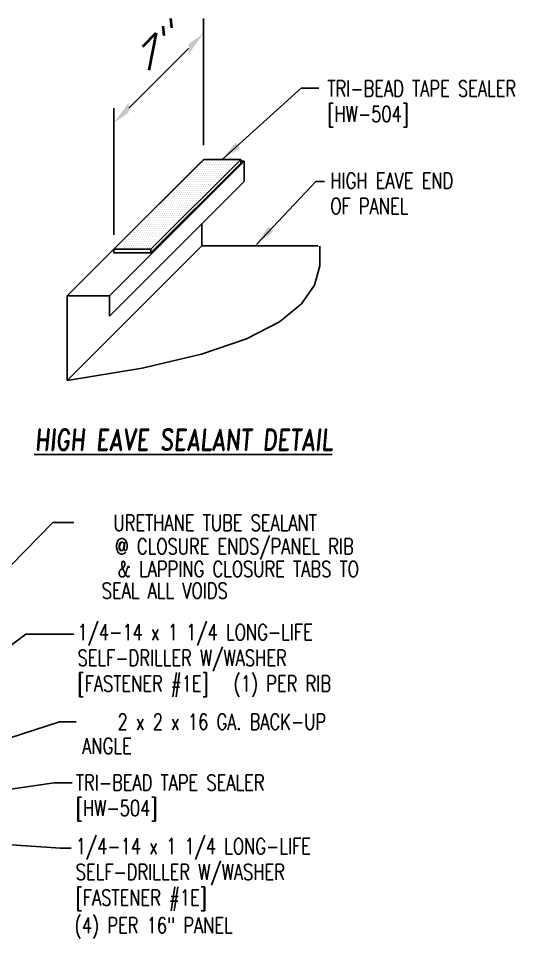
# Model space of a CAD drawing. Header units: inches. Extents: x 8.7 to 41.2, y 5.8 to 44.8.
# Drawn here: x 29.5 to 41.23, y 23.1 to 44.83 of the extents above; entities that cross this region are included whole.
import ezdxf
from ezdxf.enums import TextEntityAlignment as Align

# ---------------------------------------------------------------- set-up
doc = ezdxf.new("R2010")
doc.units = ezdxf.units.IN
doc.header["$MEASUREMENT"] = 0
for name, color, linetype in [('DIM', 2, 'Continuous'), ('LABEL', 6, 'Continuous'), ('PANEL', 11, 'Continuous'), ('TAPE', 8, 'Continuous'), ('TEXT', 2, 'Continuous')]:
    doc.layers.add(name, color=color, linetype=linetype)
doc.styles.add('ROMAND', font='romand', dxfattribs={"height": 0.075})
doc.styles.add('ROMANS', font='ROMANS.SHX', dxfattribs={"width": 0.75})
doc.styles.add('TEXT', font='SIMPLEX', dxfattribs={"width": 0.75, "height": 6})
doc.styles.add('TEXT1', font='ROMANS.shx', dxfattribs={"width": 0.75, "height": 0.375})
doc.dimstyles.new('DETAIL$7', dxfattribs={"dimscale": 4, "dimtxt": 6, "dimasz": 0.125, "dimexe": 0.0625, "dimexo": 0.125, "dimgap": 0.0625, "dimtad": 1, "dimdec": 5, "dimzin": 3, "dimdsep": 46, "dimlunit": 4, "dimtxsty": 'TEXT', "dimblk": 'ARCHTICK', "dimcen": 0.0625, "dimclrd": 7, "dimclre": 7, "dimclrt": 2, "dimadec": 0, "dimazin": 0, "dimtfac": 0.666667, "dimtdec": 5, "dimtmove": 0, "dimatfit": 3, "dimfxl": 0, "dimfrac": 2, "dimtolj": 1, "dimtzin": 3, "dimarcsym": 0})

# ---------------------------------------------------------------- blocks, each defined once
blk = doc.blocks.new('dsc-HW-504')
at = {"layer": 'TEXT', "style": 'TEXT1', "width": 0.75}
for s, p in [('TRI-BEAD TAPE SEALER', (0, 0)), ('[HW-504]', (0, -0.6))]:
    blk.add_text(s, height=0.375, dxfattribs=at).set_placement(p)
at = {"layer": 'TEXT', "style": 'TEXT1', "flags": 1}
for tag, p in [('COLOR', (0, -1.2)), ('CALC', (0, -1.2)), ('OPT1', (0, -1.2)), ('OPT2', (0, -1.2)), ('OPT3', (0, -1.2)), ('GAGE', (0, -1.2)), ('SHPLN', (0, -1.2)), ('PART', (0, -1.2)), ('DESCRIPTION', (0, -1.2)), ('MULTIPLE', (0, -1.2)), ('SPARE1', (0, -1.8)), ('SPARE2', (0, -1.8)), ('SPARE3', (0, -1.8)), ('SPARE4', (0, -1.8)), ('SPARE5', (0, -1.8)), ('SPARE6', (0, -1.8)), ('SPARE7', (0, -1.8)), ('SPARE8', (0, -1.8)), ('SPARE9', (0, -1.8)), ('SPARE10', (0, -1.8))]:
    blk.add_attdef(tag, p, '', height=0.375, dxfattribs=at)
blk = doc.blocks.new('_ArchTick')
at = {"color": 0, "linetype": 'ByBlock', "const_width": 0.15}
blk.add_lwpolyline([(-0.5, -0.5), (0.5, 0.5)], dxfattribs=at)
blk = doc.blocks.new('*X18')
at = {"color": 0}
for p, q in [((73.8, 86.5), (73.8, 86.5)), ((73.85, 86.5), (73.85, 86.5)), ((73.9, 86.5), (73.9, 86.5)), ((73.95, 86.5), (73.95, 86.5)), ((74, 86.5), (74, 86.5)), ((74.05, 86.5), (74.05, 86.5)), ((74.1, 86.5), (74.1, 86.5)), ((74.15, 86.5), (74.15, 86.5)), ((74.2, 86.5), (74.2, 86.5)), ((74.25, 86.5), (74.25, 86.5)), ((74.3, 86.5), (74.3, 86.5)), ((74.35, 86.5), (74.35, 86.5)), ((74.4, 86.5), (74.4, 86.5)), ((74.45, 86.5), (74.45, 86.5)), ((74.5, 86.5), (74.5, 86.5)), ((74.55, 86.5), (74.55, 86.5)), ((74.6, 86.5), (74.6, 86.5)), ((73.6, 86.3), (73.6, 86.3)), ((73.625, 86.35), (73.625, 86.35)), ((73.65, 86.3), (73.65, 86.3)), ((73.675, 86.35), (73.675, 86.35)), ((73.7, 86.4), (73.7, 86.4)), ((73.7, 86.3), (73.7, 86.3)), ((73.725, 86.45), (73.725, 86.45)), ((73.725, 86.35), (73.725, 86.35)), ((73.75, 86.4), (73.75, 86.4)), ((73.75, 86.3), (73.75, 86.3)), ((73.775, 86.45), (73.775, 86.45)), ((73.775, 86.35), (73.775, 86.35)), ((73.8, 86.4), (73.8, 86.4)), ((73.8, 86.3), (73.8, 86.3)), ((73.825, 86.45), (73.825, 86.45)), ((73.825, 86.35), (73.825, 86.35)), ((73.85, 86.4), (73.85, 86.4)), ((73.85, 86.3), (73.85, 86.3)), ((73.875, 86.45), (73.875, 86.45)), ((73.875, 86.35), (73.875, 86.35)), ((73.9, 86.4), (73.9, 86.4)), ((73.9, 86.3), (73.9, 86.3)), ((73.925, 86.45), (73.925, 86.45)), ((73.925, 86.35), (73.925, 86.35)), ((73.95, 86.4), (73.95, 86.4)), ((73.95, 86.3), (73.95, 86.3)), ((73.975, 86.45), (73.975, 86.45)), ((73.975, 86.35), (73.975, 86.35)), ((74, 86.4), (74, 86.4)), ((74, 86.3), (74, 86.3)), ((74.025, 86.45), (74.025, 86.45)), ((74.025, 86.35), (74.025, 86.35)), ((74.05, 86.4), (74.05, 86.4)), ((74.05, 86.3), (74.05, 86.3)), ((74.075, 86.45), (74.075, 86.45)), ((74.075, 86.35), (74.075, 86.35)), ((74.1, 86.4), (74.1, 86.4)), ((74.1, 86.3), (74.1, 86.3)), ((74.125, 86.45), (74.125, 86.45)), ((74.125, 86.35), (74.125, 86.35)), ((74.15, 86.4), (74.15, 86.4)), ((74.15, 86.3), (74.15, 86.3)), ((74.175, 86.45), (74.175, 86.45)), ((74.175, 86.35), (74.175, 86.35)), ((74.2, 86.4), (74.2, 86.4)), ((74.2, 86.3), (74.2, 86.3)), ((74.225, 86.45), (74.225, 86.45)), ((74.225, 86.35), (74.225, 86.35)), ((74.25, 86.4), (74.25, 86.4)), ((74.25, 86.3), (74.25, 86.3)), ((74.275, 86.45), (74.275, 86.45)), ((74.275, 86.35), (74.275, 86.35)), ((74.3, 86.4), (74.3, 86.4)), ((74.3, 86.3), (74.3, 86.3)), ((74.325, 86.45), (74.325, 86.45)), ((74.325, 86.35), (74.325, 86.35)), ((74.35, 86.4), (74.35, 86.4)), ((74.35, 86.3), (74.35, 86.3)), ((74.375, 86.45), (74.375, 86.45)), ((74.375, 86.35), (74.375, 86.35)), ((74.4, 86.4), (74.4, 86.4)), ((74.4, 86.3), (74.4, 86.3)), ((74.425, 86.45), (74.425, 86.45)), ((74.425, 86.35), (74.425, 86.35)), ((74.45, 86.4), (74.45, 86.4)), ((74.45, 86.3), (74.45, 86.3)), ((74.475, 86.45), (74.475, 86.45)), ((74.475, 86.35), (74.475, 86.35)), ((74.5, 86.4), (74.5, 86.4)), ((74.5, 86.3), (74.5, 86.3)), ((74.525, 86.45), (74.525, 86.45)), ((74.525, 86.35), (74.525, 86.35)), ((74.55, 86.4), (74.55, 86.4)), ((74.575, 86.45), (74.575, 86.45)), ((74.575, 86.35), (74.575, 86.35)), ((74.6, 86.4), (74.6, 86.4)), ((74.625, 86.45), (74.625, 86.45)), ((74.675, 86.45), (74.675, 86.45)), ((73.4, 86.1), (73.4, 86.1)), ((73.425, 86.15), (73.425, 86.15)), ((73.45, 86.1), (73.45, 86.1)), ((73.475, 86.15), (73.475, 86.15)), ((73.5, 86.2), (73.5, 86.2)), ((73.5, 86.1), (73.5, 86.1)), ((73.525, 86.25), (73.525, 86.25)), ((73.525, 86.15), (73.525, 86.15)), ((73.55, 86.2), (73.55, 86.2)), ((73.55, 86.1), (73.55, 86.1)), ((73.575, 86.25), (73.575, 86.25)), ((73.575, 86.15), (73.575, 86.15)), ((73.6, 86.2), (73.6, 86.2)), ((73.6, 86.1), (73.6, 86.1)), ((73.625, 86.25), (73.625, 86.25)), ((73.625, 86.15), (73.625, 86.15)), ((73.65, 86.2), (73.65, 86.2)), ((73.65, 86.1), (73.65, 86.1)), ((73.675, 86.25), (73.675, 86.25)), ((73.675, 86.15), (73.675, 86.15)), ((73.7, 86.2), (73.7, 86.2)), ((73.7, 86.1), (73.7, 86.1)), ((73.725, 86.25), (73.725, 86.25)), ((73.725, 86.15), (73.725, 86.15)), ((73.75, 86.2), (73.75, 86.2)), ((73.75, 86.1), (73.75, 86.1)), ((73.775, 86.25), (73.775, 86.25)), ((73.775, 86.15), (73.775, 86.15)), ((73.8, 86.2), (73.8, 86.2)), ((73.8, 86.1), (73.8, 86.1)), ((73.825, 86.25), (73.825, 86.25)), ((73.825, 86.15), (73.825, 86.15)), ((73.85, 86.2), (73.85, 86.2)), ((73.85, 86.1), (73.85, 86.1)), ((73.875, 86.25), (73.875, 86.25)), ((73.875, 86.15), (73.875, 86.15)), ((73.9, 86.2), (73.9, 86.2)), ((73.9, 86.1), (73.9, 86.1)), ((73.925, 86.25), (73.925, 86.25)), ((73.925, 86.15), (73.925, 86.15)), ((73.95, 86.2), (73.95, 86.2)), ((73.95, 86.1), (73.95, 86.1)), ((73.975, 86.25), (73.975, 86.25)), ((73.975, 86.15), (73.975, 86.15)), ((74, 86.2), (74, 86.2)), ((74, 86.1), (74, 86.1)), ((74.025, 86.25), (74.025, 86.25)), ((74.025, 86.15), (74.025, 86.15)), ((74.05, 86.2), (74.05, 86.2)), ((74.05, 86.1), (74.05, 86.1)), ((74.075, 86.25), (74.075, 86.25)), ((74.075, 86.15), (74.075, 86.15)), ((74.1, 86.2), (74.1, 86.2)), ((74.1, 86.1), (74.1, 86.1)), ((74.125, 86.25), (74.125, 86.25)), ((74.125, 86.15), (74.125, 86.15)), ((74.15, 86.2), (74.15, 86.2)), ((74.15, 86.1), (74.15, 86.1)), ((74.175, 86.25), (74.175, 86.25)), ((74.175, 86.15), (74.175, 86.15)), ((74.2, 86.2), (74.2, 86.2)), ((74.2, 86.1), (74.2, 86.1)), ((74.225, 86.25), (74.225, 86.25)), ((74.225, 86.15), (74.225, 86.15)), ((74.25, 86.2), (74.25, 86.2)), ((74.25, 86.1), (74.25, 86.1)), ((74.275, 86.25), (74.275, 86.25)), ((74.275, 86.15), (74.275, 86.15)), ((74.3, 86.2), (74.3, 86.2)), ((74.3, 86.1), (74.3, 86.1)), ((74.325, 86.25), (74.325, 86.25)), ((74.325, 86.15), (74.325, 86.15)), ((74.35, 86.2), (74.35, 86.2)), ((74.375, 86.25), (74.375, 86.25)), ((74.375, 86.15), (74.375, 86.15)), ((74.4, 86.2), (74.4, 86.2)), ((74.425, 86.25), (74.425, 86.25)), ((74.475, 86.25), (74.475, 86.25)), ((73.125, 85.85), (73.125, 85.85)), ((73.175, 85.85), (73.175, 85.85)), ((73.2, 85.9), (73.2, 85.9)), ((73.225, 85.95), (73.225, 85.95)), ((73.225, 85.85), (73.225, 85.85)), ((73.25, 85.9), (73.25, 85.9)), ((73.275, 85.95), (73.275, 85.95)), ((73.275, 85.85), (73.275, 85.85)), ((73.3, 86), (73.3, 86)), ((73.3, 85.9), (73.3, 85.9)), ((73.325, 86.05), (73.325, 86.05)), ((73.325, 85.95), (73.325, 85.95)), ((73.325, 85.85), (73.325, 85.85)), ((73.35, 86), (73.35, 86)), ((73.35, 85.9), (73.35, 85.9)), ((73.375, 86.05), (73.375, 86.05)), ((73.375, 85.95), (73.375, 85.95)), ((73.375, 85.85), (73.375, 85.85)), ((73.4, 86), (73.4, 86)), ((73.4, 85.9), (73.4, 85.9)), ((73.425, 86.05), (73.425, 86.05)), ((73.425, 85.95), (73.425, 85.95)), ((73.425, 85.85), (73.425, 85.85)), ((73.45, 86), (73.45, 86)), ((73.45, 85.9), (73.45, 85.9)), ((73.475, 86.05), (73.475, 86.05)), ((73.475, 85.95), (73.475, 85.95)), ((73.475, 85.85), (73.475, 85.85)), ((73.5, 86), (73.5, 86)), ((73.5, 85.9), (73.5, 85.9)), ((73.525, 86.05), (73.525, 86.05)), ((73.525, 85.95), (73.525, 85.95)), ((73.525, 85.85), (73.525, 85.85)), ((73.55, 86), (73.55, 86)), ((73.55, 85.9), (73.55, 85.9)), ((73.575, 86.05), (73.575, 86.05)), ((73.575, 85.95), (73.575, 85.95)), ((73.575, 85.85), (73.575, 85.85)), ((73.6, 86), (73.6, 86)), ((73.6, 85.9), (73.6, 85.9)), ((73.625, 86.05), (73.625, 86.05)), ((73.625, 85.95), (73.625, 85.95)), ((73.625, 85.85), (73.625, 85.85)), ((73.65, 86), (73.65, 86)), ((73.65, 85.9), (73.65, 85.9)), ((73.675, 86.05), (73.675, 86.05)), ((73.675, 85.95), (73.675, 85.95)), ((73.675, 85.85), (73.675, 85.85)), ((73.7, 86), (73.7, 86)), ((73.7, 85.9), (73.7, 85.9)), ((73.725, 86.05), (73.725, 86.05)), ((73.725, 85.95), (73.725, 85.95)), ((73.725, 85.85), (73.725, 85.85)), ((73.75, 86), (73.75, 86)), ((73.75, 85.9), (73.75, 85.9)), ((73.775, 86.05), (73.775, 86.05)), ((73.775, 85.95), (73.775, 85.95)), ((73.775, 85.85), (73.775, 85.85)), ((73.8, 86), (73.8, 86)), ((73.8, 85.9), (73.8, 85.9)), ((73.825, 86.05), (73.825, 86.05)), ((73.825, 85.95), (73.825, 85.95)), ((73.825, 85.85), (73.825, 85.85)), ((73.85, 86), (73.85, 86)), ((73.85, 85.9), (73.85, 85.9)), ((73.875, 86.05), (73.875, 86.05)), ((73.875, 85.95), (73.875, 85.95)), ((73.875, 85.85), (73.875, 85.85)), ((73.9, 86), (73.9, 86)), ((73.9, 85.9), (73.9, 85.9)), ((73.925, 86.05), (73.925, 86.05)), ((73.925, 85.95), (73.925, 85.95)), ((73.925, 85.85), (73.925, 85.85)), ((73.95, 86), (73.95, 86)), ((73.95, 85.9), (73.95, 85.9)), ((73.975, 86.05), (73.975, 86.05)), ((73.975, 85.95), (73.975, 85.95)), ((73.975, 85.85), (73.975, 85.85)), ((74, 86), (74, 86)), ((74, 85.9), (74, 85.9)), ((74.025, 86.05), (74.025, 86.05)), ((74.025, 85.95), (74.025, 85.95)), ((74.025, 85.85), (74.025, 85.85)), ((74.05, 86), (74.05, 86)), ((74.05, 85.9), (74.05, 85.9)), ((74.075, 86.05), (74.075, 86.05)), ((74.075, 85.95), (74.075, 85.95)), ((74.075, 85.85), (74.075, 85.85)), ((74.1, 86), (74.1, 86)), ((74.1, 85.9), (74.1, 85.9)), ((74.125, 86.05), (74.125, 86.05)), ((74.125, 85.95), (74.125, 85.95)), ((74.15, 86), (74.15, 86)), ((74.175, 86.05), (74.175, 86.05)), ((74.175, 85.95), (74.175, 85.95)), ((74.2, 86), (74.2, 86)), ((74.225, 86.05), (74.225, 86.05)), ((74.275, 86.05), (74.275, 86.05)), ((72.925, 85.65), (72.925, 85.65)), ((72.975, 85.65), (72.975, 85.65)), ((73, 85.7), (73, 85.7)), ((73.025, 85.75), (73.025, 85.75)), ((73.025, 85.65), (73.025, 85.65)), ((73.05, 85.7), (73.05, 85.7)), ((73.075, 85.75), (73.075, 85.75)), ((73.075, 85.65), (73.075, 85.65)), ((73.1, 85.8), (73.1, 85.8)), ((73.1, 85.7), (73.1, 85.7)), ((73.125, 85.75), (73.125, 85.75)), ((73.125, 85.65), (73.125, 85.65)), ((73.15, 85.8), (73.15, 85.8)), ((73.15, 85.7), (73.15, 85.7)), ((73.175, 85.75), (73.175, 85.75)), ((73.175, 85.65), (73.175, 85.65)), ((73.2, 85.8), (73.2, 85.8)), ((73.2, 85.7), (73.2, 85.7)), ((73.225, 85.75), (73.225, 85.75)), ((73.225, 85.65), (73.225, 85.65)), ((73.25, 85.8), (73.25, 85.8)), ((73.25, 85.7), (73.25, 85.7)), ((73.275, 85.75), (73.275, 85.75)), ((73.275, 85.65), (73.275, 85.65)), ((73.3, 85.8), (73.3, 85.8)), ((73.3, 85.7), (73.3, 85.7)), ((73.325, 85.75), (73.325, 85.75)), ((73.325, 85.65), (73.325, 85.65)), ((73.35, 85.8), (73.35, 85.8)), ((73.35, 85.7), (73.35, 85.7)), ((73.375, 85.75), (73.375, 85.75)), ((73.375, 85.65), (73.375, 85.65)), ((73.4, 85.8), (73.4, 85.8)), ((73.4, 85.7), (73.4, 85.7)), ((73.425, 85.75), (73.425, 85.75)), ((73.425, 85.65), (73.425, 85.65)), ((73.45, 85.8), (73.45, 85.8)), ((73.45, 85.7), (73.45, 85.7)), ((73.475, 85.75), (73.475, 85.75)), ((73.475, 85.65), (73.475, 85.65)), ((73.5, 85.8), (73.5, 85.8)), ((73.5, 85.7), (73.5, 85.7)), ((73.525, 85.75), (73.525, 85.75)), ((73.525, 85.65), (73.525, 85.65)), ((73.55, 85.8), (73.55, 85.8)), ((73.55, 85.7), (73.55, 85.7)), ((73.575, 85.75), (73.575, 85.75)), ((73.575, 85.65), (73.575, 85.65)), ((73.6, 85.8), (73.6, 85.8)), ((73.6, 85.7), (73.6, 85.7)), ((73.625, 85.75), (73.625, 85.75)), ((73.625, 85.65), (73.625, 85.65)), ((73.65, 85.8), (73.65, 85.8)), ((73.65, 85.7), (73.65, 85.7)), ((73.675, 85.75), (73.675, 85.75)), ((73.675, 85.65), (73.675, 85.65)), ((73.7, 85.8), (73.7, 85.8)), ((73.7, 85.7), (73.7, 85.7)), ((73.725, 85.75), (73.725, 85.75)), ((73.725, 85.65), (73.725, 85.65)), ((73.75, 85.8), (73.75, 85.8)), ((73.75, 85.7), (73.75, 85.7)), ((73.775, 85.75), (73.775, 85.75)), ((73.775, 85.65), (73.775, 85.65)), ((73.8, 85.8), (73.8, 85.8)), ((73.8, 85.7), (73.8, 85.7)), ((73.825, 85.75), (73.825, 85.75)), ((73.825, 85.65), (73.825, 85.65)), ((73.85, 85.8), (73.85, 85.8)), ((73.85, 85.7), (73.85, 85.7)), ((73.875, 85.75), (73.875, 85.75)), ((73.875, 85.65), (73.875, 85.65)), ((73.9, 85.8), (73.9, 85.8)), ((73.9, 85.7), (73.9, 85.7)), ((73.925, 85.75), (73.925, 85.75)), ((73.95, 85.8), (73.95, 85.8)), ((73.975, 85.75), (73.975, 85.75)), ((74, 85.8), (74, 85.8)), ((72.725, 85.45), (72.725, 85.45)), ((72.775, 85.45), (72.775, 85.45)), ((72.8, 85.5), (72.8, 85.5)), ((72.825, 85.55), (72.825, 85.55)), ((72.825, 85.45), (72.825, 85.45)), ((72.85, 85.5), (72.85, 85.5)), ((72.875, 85.55), (72.875, 85.55)), ((72.875, 85.45), (72.875, 85.45)), ((72.9, 85.6), (72.9, 85.6)), ((72.9, 85.5), (72.9, 85.5)), ((72.925, 85.55), (72.925, 85.55)), ((72.925, 85.45), (72.925, 85.45)), ((72.95, 85.6), (72.95, 85.6)), ((72.95, 85.5), (72.95, 85.5)), ((72.975, 85.55), (72.975, 85.55)), ((72.975, 85.45), (72.975, 85.45)), ((73, 85.6), (73, 85.6)), ((73, 85.5), (73, 85.5)), ((73.025, 85.55), (73.025, 85.55)), ((73.025, 85.45), (73.025, 85.45)), ((73.05, 85.6), (73.05, 85.6)), ((73.05, 85.5), (73.05, 85.5)), ((73.075, 85.55), (73.075, 85.55)), ((73.075, 85.45), (73.075, 85.45)), ((73.1, 85.6), (73.1, 85.6)), ((73.1, 85.5), (73.1, 85.5)), ((73.125, 85.55), (73.125, 85.55)), ((73.125, 85.45), (73.125, 85.45)), ((73.15, 85.6), (73.15, 85.6)), ((73.15, 85.5), (73.15, 85.5)), ((73.175, 85.55), (73.175, 85.55)), ((73.175, 85.45), (73.175, 85.45)), ((73.2, 85.6), (73.2, 85.6)), ((73.2, 85.5), (73.2, 85.5)), ((73.225, 85.55), (73.225, 85.55)), ((73.225, 85.45), (73.225, 85.45)), ((73.25, 85.6), (73.25, 85.6)), ((73.25, 85.5), (73.25, 85.5)), ((73.275, 85.55), (73.275, 85.55)), ((73.275, 85.45), (73.275, 85.45)), ((73.3, 85.6), (73.3, 85.6)), ((73.3, 85.5), (73.3, 85.5)), ((73.325, 85.55), (73.325, 85.55)), ((73.325, 85.45), (73.325, 85.45)), ((73.35, 85.6), (73.35, 85.6)), ((73.35, 85.5), (73.35, 85.5)), ((73.375, 85.55), (73.375, 85.55)), ((73.375, 85.45), (73.375, 85.45)), ((73.4, 85.6), (73.4, 85.6)), ((73.4, 85.5), (73.4, 85.5)), ((73.425, 85.55), (73.425, 85.55)), ((73.425, 85.45), (73.425, 85.45)), ((73.45, 85.6), (73.45, 85.6)), ((73.45, 85.5), (73.45, 85.5)), ((73.475, 85.55), (73.475, 85.55)), ((73.475, 85.45), (73.475, 85.45)), ((73.5, 85.6), (73.5, 85.6)), ((73.5, 85.5), (73.5, 85.5)), ((73.525, 85.55), (73.525, 85.55)), ((73.525, 85.45), (73.525, 85.45)), ((73.55, 85.6), (73.55, 85.6)), ((73.55, 85.5), (73.55, 85.5)), ((73.575, 85.55), (73.575, 85.55)), ((73.575, 85.45), (73.575, 85.45)), ((73.6, 85.6), (73.6, 85.6)), ((73.6, 85.5), (73.6, 85.5)), ((73.625, 85.55), (73.625, 85.55)), ((73.625, 85.45), (73.625, 85.45)), ((73.65, 85.6), (73.65, 85.6)), ((73.65, 85.5), (73.65, 85.5)), ((73.675, 85.55), (73.675, 85.55)), ((73.675, 85.45), (73.675, 85.45)), ((73.7, 85.6), (73.7, 85.6)), ((73.7, 85.5), (73.7, 85.5)), ((73.725, 85.55), (73.725, 85.55)), ((73.75, 85.6), (73.75, 85.6)), ((73.775, 85.55), (73.775, 85.55)), ((73.8, 85.6), (73.8, 85.6)), ((72.5, 85.2), (72.5, 85.2)), ((72.525, 85.25), (72.525, 85.25)), ((72.55, 85.2), (72.55, 85.2)), ((72.575, 85.25), (72.575, 85.25)), ((72.6, 85.3), (72.6, 85.3)), ((72.6, 85.2), (72.6, 85.2)), ((72.625, 85.35), (72.625, 85.35)), ((72.625, 85.25), (72.625, 85.25)), ((72.65, 85.3), (72.65, 85.3)), ((72.65, 85.2), (72.65, 85.2)), ((72.675, 85.35), (72.675, 85.35)), ((72.675, 85.25), (72.675, 85.25)), ((72.7, 85.4), (72.7, 85.4)), ((72.7, 85.3), (72.7, 85.3)), ((72.7, 85.2), (72.7, 85.2)), ((72.725, 85.35), (72.725, 85.35)), ((72.725, 85.25), (72.725, 85.25)), ((72.75, 85.4), (72.75, 85.4)), ((72.75, 85.3), (72.75, 85.3)), ((72.75, 85.2), (72.75, 85.2)), ((72.775, 85.35), (72.775, 85.35)), ((72.775, 85.25), (72.775, 85.25)), ((72.8, 85.4), (72.8, 85.4)), ((72.8, 85.3), (72.8, 85.3)), ((72.8, 85.2), (72.8, 85.2)), ((72.825, 85.35), (72.825, 85.35)), ((72.825, 85.25), (72.825, 85.25)), ((72.85, 85.4), (72.85, 85.4)), ((72.85, 85.3), (72.85, 85.3)), ((72.85, 85.2), (72.85, 85.2)), ((72.875, 85.35), (72.875, 85.35)), ((72.875, 85.25), (72.875, 85.25)), ((72.9, 85.4), (72.9, 85.4)), ((72.9, 85.3), (72.9, 85.3)), ((72.9, 85.2), (72.9, 85.2)), ((72.925, 85.35), (72.925, 85.35)), ((72.925, 85.25), (72.925, 85.25)), ((72.95, 85.4), (72.95, 85.4)), ((72.95, 85.3), (72.95, 85.3)), ((72.95, 85.2), (72.95, 85.2)), ((72.975, 85.35), (72.975, 85.35)), ((72.975, 85.25), (72.975, 85.25)), ((73, 85.4), (73, 85.4)), ((73, 85.3), (73, 85.3)), ((73, 85.2), (73, 85.2)), ((73.025, 85.35), (73.025, 85.35)), ((73.025, 85.25), (73.025, 85.25)), ((73.05, 85.4), (73.05, 85.4)), ((73.05, 85.3), (73.05, 85.3)), ((73.05, 85.2), (73.05, 85.2)), ((73.075, 85.35), (73.075, 85.35)), ((73.075, 85.25), (73.075, 85.25)), ((73.1, 85.4), (73.1, 85.4)), ((73.1, 85.3), (73.1, 85.3)), ((73.1, 85.2), (73.1, 85.2)), ((73.125, 85.35), (73.125, 85.35)), ((73.125, 85.25), (73.125, 85.25)), ((73.15, 85.4), (73.15, 85.4)), ((73.15, 85.3), (73.15, 85.3)), ((73.15, 85.2), (73.15, 85.2)), ((73.175, 85.35), (73.175, 85.35)), ((73.175, 85.25), (73.175, 85.25)), ((73.2, 85.4), (73.2, 85.4)), ((73.2, 85.3), (73.2, 85.3)), ((73.2, 85.2), (73.2, 85.2)), ((73.225, 85.35), (73.225, 85.35)), ((73.225, 85.25), (73.225, 85.25)), ((73.25, 85.4), (73.25, 85.4)), ((73.25, 85.3), (73.25, 85.3)), ((73.25, 85.2), (73.25, 85.2)), ((73.275, 85.35), (73.275, 85.35)), ((73.275, 85.25), (73.275, 85.25)), ((73.3, 85.4), (73.3, 85.4)), ((73.3, 85.3), (73.3, 85.3)), ((73.3, 85.2), (73.3, 85.2)), ((73.325, 85.35), (73.325, 85.35)), ((73.325, 85.25), (73.325, 85.25)), ((73.35, 85.4), (73.35, 85.4)), ((73.35, 85.3), (73.35, 85.3)), ((73.35, 85.2), (73.35, 85.2)), ((73.375, 85.35), (73.375, 85.35)), ((73.375, 85.25), (73.375, 85.25)), ((73.4, 85.4), (73.4, 85.4)), ((73.4, 85.3), (73.4, 85.3)), ((73.4, 85.2), (73.4, 85.2)), ((73.425, 85.35), (73.425, 85.35)), ((73.425, 85.25), (73.425, 85.25)), ((73.45, 85.4), (73.45, 85.4)), ((73.45, 85.3), (73.45, 85.3)), ((73.475, 85.35), (73.475, 85.35)), ((73.475, 85.25), (73.475, 85.25)), ((73.5, 85.4), (73.5, 85.4)), ((73.5, 85.3), (73.5, 85.3)), ((73.525, 85.35), (73.525, 85.35)), ((73.55, 85.4), (73.55, 85.4)), ((73.575, 85.35), (73.575, 85.35)), ((73.6, 85.4), (73.6, 85.4)), ((72.3, 85), (72.3, 85)), ((72.325, 85.05), (72.325, 85.05)), ((72.35, 85), (72.35, 85)), ((72.375, 85.05), (72.375, 85.05)), ((72.4, 85.1), (72.4, 85.1)), ((72.4, 85), (72.4, 85)), ((72.425, 85.15), (72.425, 85.15)), ((72.425, 85.05), (72.425, 85.05)), ((72.45, 85.1), (72.45, 85.1)), ((72.45, 85), (72.45, 85)), ((72.475, 85.15), (72.475, 85.15)), ((72.475, 85.05), (72.475, 85.05)), ((72.5, 85.1), (72.5, 85.1)), ((72.5, 85), (72.5, 85)), ((72.525, 85.15), (72.525, 85.15)), ((72.525, 85.05), (72.525, 85.05)), ((72.55, 85.1), (72.55, 85.1)), ((72.55, 85), (72.55, 85)), ((72.575, 85.15), (72.575, 85.15)), ((72.575, 85.05), (72.575, 85.05)), ((72.6, 85.1), (72.6, 85.1)), ((72.6, 85), (72.6, 85)), ((72.625, 85.15), (72.625, 85.15)), ((72.625, 85.05), (72.625, 85.05)), ((72.65, 85.1), (72.65, 85.1)), ((72.65, 85), (72.65, 85)), ((72.675, 85.15), (72.675, 85.15)), ((72.675, 85.05), (72.675, 85.05)), ((72.7, 85.1), (72.7, 85.1)), ((72.7, 85), (72.7, 85)), ((72.725, 85.15), (72.725, 85.15)), ((72.725, 85.05), (72.725, 85.05)), ((72.75, 85.1), (72.75, 85.1)), ((72.75, 85), (72.75, 85)), ((72.775, 85.15), (72.775, 85.15)), ((72.775, 85.05), (72.775, 85.05)), ((72.8, 85.1), (72.8, 85.1)), ((72.8, 85), (72.8, 85)), ((72.825, 85.15), (72.825, 85.15)), ((72.825, 85.05), (72.825, 85.05)), ((72.85, 85.1), (72.85, 85.1)), ((72.85, 85), (72.85, 85)), ((72.875, 85.15), (72.875, 85.15)), ((72.875, 85.05), (72.875, 85.05)), ((72.9, 85.1), (72.9, 85.1)), ((72.9, 85), (72.9, 85)), ((72.925, 85.15), (72.925, 85.15)), ((72.925, 85.05), (72.925, 85.05)), ((72.95, 85.1), (72.95, 85.1)), ((72.95, 85), (72.95, 85)), ((72.975, 85.15), (72.975, 85.15)), ((72.975, 85.05), (72.975, 85.05)), ((73, 85.1), (73, 85.1)), ((73, 85), (73, 85)), ((73.025, 85.15), (73.025, 85.15)), ((73.025, 85.05), (73.025, 85.05)), ((73.05, 85.1), (73.05, 85.1)), ((73.05, 85), (73.05, 85)), ((73.075, 85.15), (73.075, 85.15)), ((73.075, 85.05), (73.075, 85.05)), ((73.1, 85.1), (73.1, 85.1)), ((73.1, 85), (73.1, 85)), ((73.125, 85.15), (73.125, 85.15)), ((73.125, 85.05), (73.125, 85.05)), ((73.15, 85.1), (73.15, 85.1)), ((73.15, 85), (73.15, 85)), ((73.175, 85.15), (73.175, 85.15)), ((73.175, 85.05), (73.175, 85.05)), ((73.2, 85.1), (73.2, 85.1)), ((73.2, 85), (73.2, 85)), ((73.225, 85.15), (73.225, 85.15)), ((73.225, 85.05), (73.225, 85.05)), ((73.25, 85.1), (73.25, 85.1)), ((73.275, 85.15), (73.275, 85.15)), ((73.275, 85.05), (73.275, 85.05)), ((73.3, 85.1), (73.3, 85.1)), ((73.325, 85.15), (73.325, 85.15)), ((73.375, 85.15), (73.375, 85.15)), ((72.1, 84.8), (72.1, 84.8)), ((72.125, 84.85), (72.125, 84.85)), ((72.15, 84.8), (72.15, 84.8)), ((72.175, 84.85), (72.175, 84.85)), ((72.2, 84.9), (72.2, 84.9)), ((72.2, 84.8), (72.2, 84.8)), ((72.225, 84.95), (72.225, 84.95)), ((72.225, 84.85), (72.225, 84.85)), ((72.25, 84.9), (72.25, 84.9)), ((72.25, 84.8), (72.25, 84.8)), ((72.275, 84.95), (72.275, 84.95)), ((72.275, 84.85), (72.275, 84.85)), ((72.3, 84.9), (72.3, 84.9)), ((72.3, 84.8), (72.3, 84.8)), ((72.325, 84.95), (72.325, 84.95)), ((72.325, 84.85), (72.325, 84.85)), ((72.35, 84.9), (72.35, 84.9)), ((72.35, 84.8), (72.35, 84.8)), ((72.375, 84.95), (72.375, 84.95)), ((72.375, 84.85), (72.375, 84.85)), ((72.4, 84.9), (72.4, 84.9)), ((72.4, 84.8), (72.4, 84.8)), ((72.425, 84.95), (72.425, 84.95)), ((72.425, 84.85), (72.425, 84.85)), ((72.45, 84.9), (72.45, 84.9)), ((72.45, 84.8), (72.45, 84.8)), ((72.475, 84.95), (72.475, 84.95)), ((72.475, 84.85), (72.475, 84.85)), ((72.5, 84.9), (72.5, 84.9)), ((72.5, 84.8), (72.5, 84.8)), ((72.525, 84.95), (72.525, 84.95)), ((72.525, 84.85), (72.525, 84.85)), ((72.55, 84.9), (72.55, 84.9)), ((72.55, 84.8), (72.55, 84.8)), ((72.575, 84.95), (72.575, 84.95)), ((72.575, 84.85), (72.575, 84.85)), ((72.6, 84.9), (72.6, 84.9)), ((72.6, 84.8), (72.6, 84.8)), ((72.625, 84.95), (72.625, 84.95)), ((72.625, 84.85), (72.625, 84.85)), ((72.65, 84.9), (72.65, 84.9)), ((72.65, 84.8), (72.65, 84.8)), ((72.675, 84.95), (72.675, 84.95)), ((72.675, 84.85), (72.675, 84.85)), ((72.7, 84.9), (72.7, 84.9)), ((72.7, 84.8), (72.7, 84.8)), ((72.725, 84.95), (72.725, 84.95)), ((72.725, 84.85), (72.725, 84.85)), ((72.75, 84.9), (72.75, 84.9)), ((72.75, 84.8), (72.75, 84.8)), ((72.775, 84.95), (72.775, 84.95)), ((72.775, 84.85), (72.775, 84.85)), ((72.8, 84.9), (72.8, 84.9)), ((72.8, 84.8), (72.8, 84.8)), ((72.825, 84.95), (72.825, 84.95)), ((72.825, 84.85), (72.825, 84.85)), ((72.85, 84.9), (72.85, 84.9)), ((72.85, 84.8), (72.85, 84.8)), ((72.875, 84.95), (72.875, 84.95)), ((72.875, 84.85), (72.875, 84.85)), ((72.9, 84.9), (72.9, 84.9)), ((72.9, 84.8), (72.9, 84.8)), ((72.925, 84.95), (72.925, 84.95)), ((72.925, 84.85), (72.925, 84.85)), ((72.95, 84.9), (72.95, 84.9)), ((72.95, 84.8), (72.95, 84.8)), ((72.975, 84.95), (72.975, 84.95)), ((72.975, 84.85), (72.975, 84.85)), ((73, 84.9), (73, 84.9)), ((73, 84.8), (73, 84.8)), ((73.025, 84.95), (73.025, 84.95)), ((73.025, 84.85), (73.025, 84.85)), ((73.05, 84.9), (73.05, 84.9)), ((73.075, 84.95), (73.075, 84.95)), ((73.075, 84.85), (73.075, 84.85)), ((73.1, 84.9), (73.1, 84.9)), ((73.125, 84.95), (73.125, 84.95)), ((73.175, 84.95), (73.175, 84.95)), ((71.825, 84.55), (71.825, 84.55)), ((71.875, 84.55), (71.875, 84.55)), ((71.9, 84.6), (71.9, 84.6)), ((71.925, 84.65), (71.925, 84.65)), ((71.925, 84.55), (71.925, 84.55)), ((71.95, 84.6), (71.95, 84.6)), ((71.975, 84.65), (71.975, 84.65)), ((71.975, 84.55), (71.975, 84.55)), ((72, 84.7), (72, 84.7)), ((72, 84.6), (72, 84.6)), ((72.025, 84.75), (72.025, 84.75)), ((72.025, 84.65), (72.025, 84.65)), ((72.025, 84.55), (72.025, 84.55)), ((72.05, 84.7), (72.05, 84.7)), ((72.05, 84.6), (72.05, 84.6)), ((72.075, 84.75), (72.075, 84.75)), ((72.075, 84.65), (72.075, 84.65)), ((72.075, 84.55), (72.075, 84.55)), ((72.1, 84.7), (72.1, 84.7)), ((72.1, 84.6), (72.1, 84.6)), ((72.125, 84.75), (72.125, 84.75)), ((72.125, 84.65), (72.125, 84.65)), ((72.125, 84.55), (72.125, 84.55)), ((72.15, 84.7), (72.15, 84.7)), ((72.15, 84.6), (72.15, 84.6)), ((72.175, 84.75), (72.175, 84.75)), ((72.175, 84.65), (72.175, 84.65)), ((72.175, 84.55), (72.175, 84.55)), ((72.2, 84.7), (72.2, 84.7)), ((72.2, 84.6), (72.2, 84.6)), ((72.225, 84.75), (72.225, 84.75)), ((72.225, 84.65), (72.225, 84.65)), ((72.225, 84.55), (72.225, 84.55)), ((72.25, 84.7), (72.25, 84.7)), ((72.25, 84.6), (72.25, 84.6)), ((72.275, 84.75), (72.275, 84.75)), ((72.275, 84.65), (72.275, 84.65)), ((72.275, 84.55), (72.275, 84.55)), ((72.3, 84.7), (72.3, 84.7)), ((72.3, 84.6), (72.3, 84.6)), ((72.325, 84.75), (72.325, 84.75)), ((72.325, 84.65), (72.325, 84.65)), ((72.325, 84.55), (72.325, 84.55)), ((72.35, 84.7), (72.35, 84.7)), ((72.35, 84.6), (72.35, 84.6)), ((72.375, 84.75), (72.375, 84.75)), ((72.375, 84.65), (72.375, 84.65)), ((72.375, 84.55), (72.375, 84.55)), ((72.4, 84.7), (72.4, 84.7)), ((72.4, 84.6), (72.4, 84.6)), ((72.425, 84.75), (72.425, 84.75)), ((72.425, 84.65), (72.425, 84.65)), ((72.425, 84.55), (72.425, 84.55)), ((72.45, 84.7), (72.45, 84.7)), ((72.45, 84.6), (72.45, 84.6)), ((72.475, 84.75), (72.475, 84.75)), ((72.475, 84.65), (72.475, 84.65)), ((72.475, 84.55), (72.475, 84.55)), ((72.5, 84.7), (72.5, 84.7)), ((72.5, 84.6), (72.5, 84.6)), ((72.525, 84.75), (72.525, 84.75)), ((72.525, 84.65), (72.525, 84.65)), ((72.525, 84.55), (72.525, 84.55)), ((72.55, 84.7), (72.55, 84.7)), ((72.55, 84.6), (72.55, 84.6)), ((72.575, 84.75), (72.575, 84.75)), ((72.575, 84.65), (72.575, 84.65)), ((72.575, 84.55), (72.575, 84.55)), ((72.6, 84.7), (72.6, 84.7)), ((72.6, 84.6), (72.6, 84.6)), ((72.625, 84.75), (72.625, 84.75)), ((72.625, 84.65), (72.625, 84.65)), ((72.625, 84.55), (72.625, 84.55)), ((72.65, 84.7), (72.65, 84.7)), ((72.65, 84.6), (72.65, 84.6)), ((72.675, 84.75), (72.675, 84.75)), ((72.675, 84.65), (72.675, 84.65)), ((72.675, 84.55), (72.675, 84.55)), ((72.7, 84.7), (72.7, 84.7)), ((72.7, 84.6), (72.7, 84.6)), ((72.725, 84.75), (72.725, 84.75)), ((72.725, 84.65), (72.725, 84.65)), ((72.725, 84.55), (72.725, 84.55)), ((72.75, 84.7), (72.75, 84.7)), ((72.75, 84.6), (72.75, 84.6)), ((72.775, 84.75), (72.775, 84.75)), ((72.775, 84.65), (72.775, 84.65)), ((72.775, 84.55), (72.775, 84.55)), ((72.8, 84.7), (72.8, 84.7)), ((72.8, 84.6), (72.8, 84.6)), ((72.825, 84.75), (72.825, 84.75)), ((72.825, 84.65), (72.825, 84.65)), ((72.85, 84.7), (72.85, 84.7)), ((72.875, 84.75), (72.875, 84.75)), ((72.875, 84.65), (72.875, 84.65)), ((72.9, 84.7), (72.9, 84.7)), ((72.925, 84.75), (72.925, 84.75)), ((72.975, 84.75), (72.975, 84.75)), ((71.7, 84.4), (71.7, 84.4)), ((71.725, 84.45), (71.725, 84.45)), ((71.725, 84.35), (71.725, 84.35)), ((71.75, 84.4), (71.75, 84.4)), ((71.775, 84.45), (71.775, 84.45)), ((71.775, 84.35), (71.775, 84.35)), ((71.8, 84.5), (71.8, 84.5)), ((71.8, 84.4), (71.8, 84.4)), ((71.825, 84.45), (71.825, 84.45)), ((71.825, 84.35), (71.825, 84.35)), ((71.85, 84.5), (71.85, 84.5)), ((71.85, 84.4), (71.85, 84.4)), ((71.875, 84.45), (71.875, 84.45)), ((71.875, 84.35), (71.875, 84.35)), ((71.9, 84.5), (71.9, 84.5)), ((71.9, 84.4), (71.9, 84.4)), ((71.925, 84.45), (71.925, 84.45)), ((71.925, 84.35), (71.925, 84.35)), ((71.95, 84.5), (71.95, 84.5)), ((71.95, 84.4), (71.95, 84.4)), ((71.975, 84.45), (71.975, 84.45)), ((71.975, 84.35), (71.975, 84.35)), ((72, 84.5), (72, 84.5)), ((72, 84.4), (72, 84.4)), ((72.025, 84.45), (72.025, 84.45)), ((72.025, 84.35), (72.025, 84.35)), ((72.05, 84.5), (72.05, 84.5)), ((72.05, 84.4), (72.05, 84.4)), ((72.075, 84.45), (72.075, 84.45)), ((72.075, 84.35), (72.075, 84.35)), ((72.1, 84.5), (72.1, 84.5)), ((72.1, 84.4), (72.1, 84.4)), ((72.125, 84.45), (72.125, 84.45)), ((72.125, 84.35), (72.125, 84.35)), ((72.15, 84.5), (72.15, 84.5)), ((72.15, 84.4), (72.15, 84.4)), ((72.175, 84.45), (72.175, 84.45)), ((72.175, 84.35), (72.175, 84.35)), ((72.2, 84.5), (72.2, 84.5)), ((72.2, 84.4), (72.2, 84.4)), ((72.225, 84.45), (72.225, 84.45)), ((72.225, 84.35), (72.225, 84.35)), ((72.25, 84.5), (72.25, 84.5)), ((72.25, 84.4), (72.25, 84.4)), ((72.275, 84.45), (72.275, 84.45)), ((72.275, 84.35), (72.275, 84.35)), ((72.3, 84.5), (72.3, 84.5)), ((72.3, 84.4), (72.3, 84.4)), ((72.325, 84.45), (72.325, 84.45)), ((72.325, 84.35), (72.325, 84.35)), ((72.35, 84.5), (72.35, 84.5)), ((72.35, 84.4), (72.35, 84.4)), ((72.375, 84.45), (72.375, 84.45)), ((72.375, 84.35), (72.375, 84.35)), ((72.4, 84.5), (72.4, 84.5)), ((72.4, 84.4), (72.4, 84.4)), ((72.425, 84.45), (72.425, 84.45)), ((72.425, 84.35), (72.425, 84.35)), ((72.45, 84.5), (72.45, 84.5)), ((72.45, 84.4), (72.45, 84.4)), ((72.475, 84.45), (72.475, 84.45)), ((72.475, 84.35), (72.475, 84.35)), ((72.5, 84.5), (72.5, 84.5)), ((72.5, 84.4), (72.5, 84.4)), ((72.525, 84.45), (72.525, 84.45)), ((72.525, 84.35), (72.525, 84.35)), ((72.55, 84.5), (72.55, 84.5)), ((72.55, 84.4), (72.55, 84.4)), ((72.575, 84.45), (72.575, 84.45)), ((72.575, 84.35), (72.575, 84.35)), ((72.6, 84.5), (72.6, 84.5)), ((72.6, 84.4), (72.6, 84.4)), ((72.625, 84.45), (72.625, 84.45)), ((72.65, 84.5), (72.65, 84.5)), ((72.675, 84.45), (72.675, 84.45)), ((72.7, 84.5), (72.7, 84.5))]:
    blk.add_line(p, q, dxfattribs=at)
blk = doc.blocks.new('LAY-LAB')
at = {"layer": 'LABEL', "color": 6, "style": 'ROMAND', "oblique": 5, "width": 0.75}
blk.add_attdef('LAY-LAB', (0.017, 0.0362), '', height=0.1875, dxfattribs=at)
blk = doc.blocks.new('FD-F1E')
at = {"layer": 'TEXT', "style": 'TEXT1', "width": 0.75}
for s, p in [('1/4-14 x 1 1/4 LONG-LIFE', (0.0047, -0.0408)), ('SELF-DRILLER W/WASHER', (0.0047, -0.1926)), ('[FASTENER #1E]', (0.0047, -0.3444))]:
    blk.add_text(s, height=0.09375, dxfattribs=at).set_placement(p)
blk.add_attdef('(QUANTITY)', (0.9263, -0.3444), '', height=0.0938, dxfattribs=at)

msp = doc.modelspace()

# ---------------------------------------------------------------- linework, layer by layer
at = {"layer": 'DIM', "color": 7, "linetype": 'ByBlock'}
for p, q in [((33.87663, 41.83877), (33.87663, 44.83145)), ((32.10886, 42.71013), (33.52307, 44.12435)), ((31.75531, 39.71745), (31.75531, 42.71013))]:
    msp.add_line(p, q, dxfattribs=at)
msp.add_point((33.87663, 44.4779), dxfattribs=at)
for points in [[(33.52307, 44.22536), (33.52307, 43.98255), (33.87663, 44.4779)], [(32.10886, 42.8462), (32.10886, 42.60912), (31.75531, 42.35658)]]:
    msp.add_solid(points, dxfattribs=at)
at = {"layer": 'PANEL'}
for p, q in [((30.65442, 38.27884), (33.8364, 41.46082)), ((31.65442, 38.27884), (34.8364, 41.46082)), ((34.75643, 41.46082), (34.8364, 41.46082)), ((34.8364, 41.46082), (34.8364, 40.98221)), ((31.65442, 37.80023), (34.8364, 40.98221)), ((33.8364, 39.46082), (33.8364, 39.98221)), ((30.65442, 36.27884), (33.8364, 39.46082)), ((33.8364, 39.46082), (36.58467, 39.46082)), ((30.65442, 36.27884), (30.65442, 38.27884)), ((30.65442, 38.27884), (31.65442, 38.27884)), ((31.65442, 38.27884), (31.65442, 37.80023))]:
    msp.add_line(p, q, dxfattribs=at)
msp.add_lwpolyline([(30.65442, 36.27884), (32.42804, 36.56989), (33.82847, 36.90131), (34.89561, 37.26805), (35.66934, 37.66508), (36.18955, 38.08738), (36.49612, 38.5299), (36.62894, 38.98761), (36.6279, 39.45548)], dxfattribs=at)
at = {"layer": 'TAPE'}
for p, q in [((31.76011, 39.38102), (33.88143, 41.50234)), ((32.63511, 39.38102), (34.75643, 41.50234)), ((32.63511, 39.29461), (34.75643, 41.41594)), ((33.88143, 41.50234), (34.75643, 41.50234)), ((34.75643, 41.50234), (34.75643, 41.41594)), ((31.76011, 39.38102), (32.63511, 39.38102)), ((31.76011, 39.29461), (31.76011, 39.38102)), ((32.63511, 39.38102), (32.63511, 39.29461)), ((31.76011, 39.29461), (32.63511, 39.29461))]:
    msp.add_line(p, q, dxfattribs=at)
at = {"layer": 'TAPE', "linetype": 'ByBlock'}
for p in [(33.87663, 41.48522), (31.75531, 39.3639)]:
    msp.add_point(p, dxfattribs=at)

# ---------------------------------------------------------------- block references
at = {"layer": 'LABEL', "xscale": 2.666666666666686, "yscale": 2.666666666666679, "zscale": 2.66666666666668}
msp.add_blockref('LAY-LAB', (29.84161, 34.53608), dxfattribs=at).add_auto_attribs({'LAY-LAB': '%%UHIGH EAVE SEALANT DETAIL'})
at = {"layer": 'TAPE'}
msp.add_blockref('*X18', (-39.92276, -45.02971), dxfattribs=at)
at = {"layer": 'TEXT'}
for p in [(36.80416, 42.98706), (30.86081, 26.59573)]:
    msp.add_blockref('dsc-HW-504', p, dxfattribs=at)
at = {"layer": 'TEXT', "xscale": 4, "yscale": 4, "zscale": 4}
msp.add_blockref('FD-F1E', (30.88284, 30.31213), dxfattribs=at).add_auto_attribs({'(QUANTITY)': '(1) PER RIB'})
msp.add_blockref('FD-F1E', (30.83992, 25.25732), dxfattribs=at)

# ---------------------------------------------------------------- texts
at = {"layer": 'DIM', "style": 'ROMANS', "oblique": 40, "width": 1.5}
msp.add_text('7"', height=0.5, rotation=45, dxfattribs=at).set_placement((32.42874, 43.45091))
at = {"layer": 'TEXT', "style": 'TEXT1', "width": 0.75}
for s, p in [('HIGH EAVE END ', (36.87451, 40.8106)), ('OF PANEL', (36.87451, 40.2106)), ('(4) PER 16" PANEL', (30.83335, 23.22542))]:
    msp.add_text(s, height=0.375, dxfattribs=at).set_placement(p)
for s, p in [('URETHANE TUBE SEALANT ', (36.75103, 32.73154)), ('@ CLOSURE ENDS/PANEL RIB', (37.42656, 32.17532)), ('& LAPPING CLOSURE TABS TO', (37.54836, 31.641)), ('SEAL ALL VOIDS', (34.45023, 31.12916)), ('2 x 2 x 16 GA. BACK-UP', (36.77546, 28.03319)), ('ANGLE', (32.18166, 27.46006))]:
    msp.add_text(s, height=0.375, dxfattribs=at).set_placement(p, align=Align.RIGHT)

# ---------------------------------------------------------------- leaders
for points in [[(25.23408, 27.72856), (30.31286, 32.928), (30.81578, 32.928)], [(25.30108, 26.99016), (29.67502, 30.29234), (30.81578, 30.29234)], [(26.16976, 26.80824), (30.47298, 28.22334), (30.86716, 28.22334)], [(25.85258, 26.1299), (30.34533, 26.77732), (30.77353, 26.77732)], [(25.60754, 25.57041), (30.4952, 25.23673), (30.75212, 25.23673)]]:
    msp.add_leader(points, dimstyle='DETAIL$7')
at = {"layer": 'DIM'}
for points in [[(34.31736, 41.50234), (36.18716, 43.18264), (36.60491, 43.18264)], [(35.12746, 39.49595), (36.52805, 40.97635), (36.73693, 40.97635)]]:
    msp.add_leader(points, dimstyle='DETAIL$7', dxfattribs=at)

doc.saveas('drawing.dxf')
